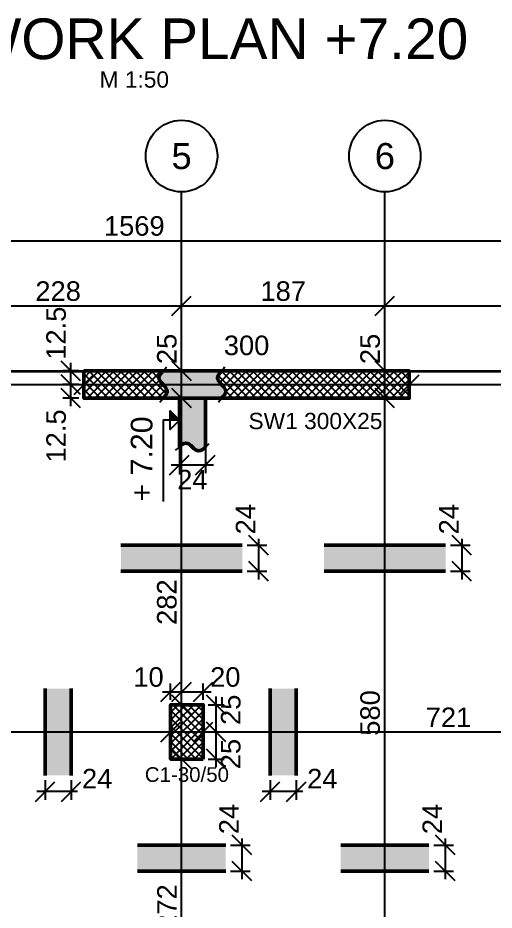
# Model space of a CAD drawing. Header units: millimetres. Extents: x -231 to 4719, y -2977 to 4533.
# Drawn here: x 677 to 1116, y 3711 to 4533 of the extents above; entities that cross this region are included whole.
import ezdxf
from ezdxf.enums import TextEntityAlignment as Align

# ---------------------------------------------------------------- set-up
doc = ezdxf.new("R2010")
doc.units = ezdxf.units.MM
for name, color, linetype, lineweight in [('COLUMN', 4, 'Continuous', 50), ('SLAB', 3, 'Continuous', 35), ('WALL', 1, 'Continuous', 50)]:
    doc.layers.add(name, color=color, linetype=linetype, lineweight=lineweight)
for name, color, linetype in [('FW_AXIS', 7, 'Continuous'), ('FW_COLUMN_HATCH', 8, 'Continuous'), ('FW_DIM', 7, 'Continuous'), ('FW_SLAB_SECTION', 8, 'Continuous'), ('FW_TEXT', 7, 'Continuous'), ('FW_WALL_HATCH', 8, 'Continuous'), ('FW_WALL_SECTION', 8, 'Continuous')]:
    doc.layers.add(name, color=color, linetype=linetype)
doc.styles.add('REBAR_TXT', font='arial.ttf')
doc.styles.get("Standard").update_dxf_attribs({"font": 'arial.ttf'})
doc.dimstyles.new('FW_DIM', dxfattribs={"dimtxt": 18, "dimasz": 9, "dimexe": 7.5, "dimexo": 4.5, "dimgap": 4.5, "dimtad": 1, "dimdec": 0, "dimtxsty": 'Standard', "dimtsz": 9, "dimcen": 2.5, "dimdle": 7.5, "dimclrd": 256, "dimclre": 256, "dimclrt": 7, "dimazin": 3, "dimtfac": 1, "dimtmove": 2, "dimatfit": 3})

# ---------------------------------------------------------------- blocks, each defined once
blk = doc.blocks.new('_OBLIQUE')
at = {"color": 0, "linetype": 'BYBLOCK'}
blk.add_line((-0.5, -0.5), (0.5, 0.5), dxfattribs=at)
blk = doc.blocks.new('*D8')
for p, q in [((826.04, 4177.77), (826.04, 4113.27)), ((850.04, 4177.77), (850.04, 4113.27)), ((818.54, 4120.77), (857.54, 4120.77))]:
    blk.add_line(p, q)
at = {"layer": 'Defpoints'}
for p in [(826.04, 4182.27), (850.04, 4182.27), (826.04, 4120.77)]:
    blk.add_point(p, dxfattribs=at)
at = {"layer": 'FW_DIM', "xscale": 18, "yscale": 18}
for p in [(826.04, 4120.77), (850.04, 4120.77)]:
    blk.add_blockref('_OBLIQUE', p, dxfattribs=at)
at = {"layer": 'FW_DIM', "color": 7, "insert": (838.04, 4107.27), "char_height": 18, "attachment_point": 5}
blk.add_mtext('24', dxfattribs=at)
blk = doc.blocks.new('*D18')
for p, q in [((702.32, 3830.33), (702.32, 3812.33)), ((726.32, 3830.33), (726.32, 3812.33)), ((732.32, 3819.83), (694.82, 3819.83))]:
    blk.add_line(p, q)
at = {"layer": 'Defpoints'}
for p in [(702.32, 3834.83), (726.32, 3834.83), (702.32, 3819.83)]:
    blk.add_point(p, dxfattribs=at)
at = {"layer": 'FW_DIM', "xscale": 18, "yscale": 18}
for p in [(702.32, 3819.83), (726.32, 3819.83)]:
    blk.add_blockref('_OBLIQUE', p, dxfattribs=at)
at = {"layer": 'FW_DIM', "color": 7, "insert": (750.32, 3831.83), "char_height": 18, "attachment_point": 5}
blk.add_mtext('24', dxfattribs=at)
blk = doc.blocks.new('*D19')
for p, q in [((909.81, 3830.33), (909.81, 3812.33)), ((933.81, 3830.33), (933.81, 3812.33)), ((939.81, 3819.83), (902.31, 3819.83))]:
    blk.add_line(p, q)
at = {"layer": 'Defpoints'}
for p in [(909.81, 3834.83), (933.81, 3834.83), (909.81, 3819.83)]:
    blk.add_point(p, dxfattribs=at)
at = {"layer": 'FW_DIM', "xscale": 18, "yscale": 18}
for p in [(909.81, 3819.83), (933.81, 3819.83)]:
    blk.add_blockref('_OBLIQUE', p, dxfattribs=at)
at = {"layer": 'FW_DIM', "color": 7, "insert": (957.81, 3831.83), "char_height": 18, "attachment_point": 5}
blk.add_mtext('24', dxfattribs=at)
blk = doc.blocks.new('*D30')
for p, q in [((883.78, 3776.62), (883.78, 3739.12)), ((873.28, 3770.62), (891.28, 3770.62)), ((873.28, 3746.62), (891.28, 3746.62))]:
    blk.add_line(p, q)
at = {"layer": 'Defpoints'}
for p in [(868.78, 3770.62), (868.78, 3746.62), (883.78, 3746.62)]:
    blk.add_point(p, dxfattribs=at)
at = {"layer": 'FW_DIM', "xscale": 18, "yscale": 18, "rotation": 90}
for p in [(883.78, 3770.62), (883.78, 3746.62)]:
    blk.add_blockref('_OBLIQUE', p, dxfattribs=at)
at = {"layer": 'FW_DIM', "color": 7, "insert": (871.78, 3794.62), "char_height": 18, "attachment_point": 5, "rotation": 90}
blk.add_mtext('24', dxfattribs=at)
blk = doc.blocks.new('*D31')
for p, q in [((899.1, 4052.81), (899.1, 4015.31)), ((888.6, 4046.81), (906.6, 4046.81)), ((888.6, 4022.81), (906.6, 4022.81))]:
    blk.add_line(p, q)
at = {"layer": 'Defpoints'}
for p in [(884.1, 4046.81), (884.1, 4022.81), (899.1, 4022.81)]:
    blk.add_point(p, dxfattribs=at)
at = {"layer": 'FW_DIM', "xscale": 18, "yscale": 18, "rotation": 90}
for p in [(899.1, 4046.81), (899.1, 4022.81)]:
    blk.add_blockref('_OBLIQUE', p, dxfattribs=at)
at = {"layer": 'FW_DIM', "color": 7, "insert": (887.1, 4070.81), "char_height": 18, "attachment_point": 5, "rotation": 90}
blk.add_mtext('24', dxfattribs=at)
blk = doc.blocks.new('*D33')
for p, q in [((1071.17, 3776.62), (1071.17, 3739.12)), ((1060.67, 3770.62), (1078.67, 3770.62)), ((1060.67, 3746.62), (1078.67, 3746.62))]:
    blk.add_line(p, q)
at = {"layer": 'Defpoints'}
for p in [(1056.17, 3770.62), (1056.17, 3746.62), (1071.17, 3746.62)]:
    blk.add_point(p, dxfattribs=at)
at = {"layer": 'FW_DIM', "xscale": 18, "yscale": 18, "rotation": 90}
for p in [(1071.17, 3770.62), (1071.17, 3746.62)]:
    blk.add_blockref('_OBLIQUE', p, dxfattribs=at)
at = {"layer": 'FW_DIM', "color": 7, "insert": (1059.17, 3794.62), "char_height": 18, "attachment_point": 5, "rotation": 90}
blk.add_mtext('24', dxfattribs=at)
blk = doc.blocks.new('*D34')
for p, q in [((1086.5, 4052.81), (1086.5, 4015.31)), ((1076, 4046.81), (1094, 4046.81)), ((1076, 4022.81), (1094, 4022.81))]:
    blk.add_line(p, q)
at = {"layer": 'Defpoints'}
for p in [(1071.5, 4046.81), (1071.5, 4022.81), (1086.5, 4022.81)]:
    blk.add_point(p, dxfattribs=at)
at = {"layer": 'FW_DIM', "xscale": 18, "yscale": 18, "rotation": 90}
for p in [(1086.5, 4046.81), (1086.5, 4022.81)]:
    blk.add_blockref('_OBLIQUE', p, dxfattribs=at)
at = {"layer": 'FW_DIM', "color": 7, "insert": (1074.5, 4070.81), "char_height": 18, "attachment_point": 5, "rotation": 90}
blk.add_mtext('24', dxfattribs=at)
blk = doc.blocks.new('*D49')
for p, q in [((726.04, 4174.77), (726.04, 4202.3)), ((733.54, 4194.8), (718.54, 4194.8)), ((733.54, 4182.27), (718.54, 4182.27))]:
    blk.add_line(p, q)
at = {"layer": 'Defpoints'}
for p in [(738.04, 4194.8), (726.04, 4182.27), (738.04, 4182.27)]:
    blk.add_point(p, dxfattribs=at)
at = {"layer": 'FW_DIM', "xscale": 18, "yscale": 18, "rotation": 90}
for p in [(726.04, 4194.8), (726.04, 4182.27)]:
    blk.add_blockref('_OBLIQUE', p, dxfattribs=at)
at = {"layer": 'FW_DIM', "color": 7, "insert": (712.54, 4147.47), "char_height": 18, "attachment_point": 5, "rotation": 90}
blk.add_mtext('12.5', dxfattribs=at)
blk = doc.blocks.new('*D50')
for p, q in [((726.04, 4187.3), (726.04, 4214.83)), ((733.54, 4207.33), (718.54, 4207.33)), ((733.54, 4194.8), (718.54, 4194.8))]:
    blk.add_line(p, q)
at = {"layer": 'Defpoints'}
for p in [(738.04, 4207.33), (726.04, 4194.8), (738.04, 4194.8)]:
    blk.add_point(p, dxfattribs=at)
at = {"layer": 'FW_DIM', "xscale": 18, "yscale": 18, "rotation": 90}
for p in [(726.04, 4207.33), (726.04, 4194.8)]:
    blk.add_blockref('_OBLIQUE', p, dxfattribs=at)
at = {"layer": 'FW_DIM', "color": 7, "insert": (712.54, 4242.13), "char_height": 18, "attachment_point": 5, "rotation": 90}
blk.add_mtext('12.5', dxfattribs=at)
blk = doc.blocks.new('*D61')
for p, q in [((818.02, 3904.33), (818.02, 3919.33)), ((828.11, 3904.33), (828.11, 3919.33)), ((810.52, 3911.83), (835.61, 3911.83))]:
    blk.add_line(p, q)
at = {"layer": 'Defpoints'}
for p in [(818.02, 3911.83), (818.02, 3899.83), (828.11, 3899.83)]:
    blk.add_point(p, dxfattribs=at)
at = {"layer": 'FW_DIM', "xscale": 18, "yscale": 18}
for p in [(818.02, 3911.83), (828.11, 3911.83)]:
    blk.add_blockref('_OBLIQUE', p, dxfattribs=at)
at = {"layer": 'FW_DIM', "color": 7, "insert": (797.62, 3925.33), "char_height": 18, "attachment_point": 5}
blk.add_mtext('10', dxfattribs=at)
blk = doc.blocks.new('*D62')
for p, q in [((828.11, 3904.33), (828.11, 3919.33)), ((848.02, 3904.33), (848.02, 3919.33)), ((820.61, 3911.83), (855.52, 3911.83))]:
    blk.add_line(p, q)
at = {"layer": 'Defpoints'}
for p in [(828.11, 3911.83), (828.11, 3899.83), (848.02, 3899.83)]:
    blk.add_point(p, dxfattribs=at)
at = {"layer": 'FW_DIM', "xscale": 18, "yscale": 18}
for p in [(828.11, 3911.83), (848.02, 3911.83)]:
    blk.add_blockref('_OBLIQUE', p, dxfattribs=at)
at = {"layer": 'FW_DIM', "color": 7, "insert": (868.42, 3925.33), "char_height": 18, "attachment_point": 5}
blk.add_mtext('20', dxfattribs=at)
blk = doc.blocks.new('*D63')
for p, q in [((860.02, 3842.33), (860.02, 3882.33)), ((852.52, 3874.83), (867.52, 3874.83)), ((852.52, 3849.83), (867.52, 3849.83))]:
    blk.add_line(p, q)
at = {"layer": 'Defpoints'}
for p in [(848.02, 3874.83), (848.02, 3849.83), (860.02, 3849.83)]:
    blk.add_point(p, dxfattribs=at)
at = {"layer": 'FW_DIM', "xscale": 18, "yscale": 18, "rotation": 90}
for p in [(860.02, 3874.83), (860.02, 3849.83)]:
    blk.add_blockref('_OBLIQUE', p, dxfattribs=at)
at = {"layer": 'FW_DIM', "color": 7, "insert": (873.52, 3895.23), "char_height": 18, "attachment_point": 5, "rotation": 90}
blk.add_mtext('25', dxfattribs=at)
blk = doc.blocks.new('*D64')
for p, q in [((860.02, 3867.33), (860.02, 3907.33)), ((852.52, 3899.83), (867.52, 3899.83)), ((852.52, 3874.83), (867.52, 3874.83))]:
    blk.add_line(p, q)
at = {"layer": 'Defpoints'}
for p in [(848.02, 3899.83), (848.02, 3874.83), (860.02, 3874.83)]:
    blk.add_point(p, dxfattribs=at)
at = {"layer": 'FW_DIM', "xscale": 18, "yscale": 18, "rotation": 90}
for p in [(860.02, 3899.83), (860.02, 3874.83)]:
    blk.add_blockref('_OBLIQUE', p, dxfattribs=at)
at = {"layer": 'FW_DIM', "color": 7, "insert": (873.52, 3854.43), "char_height": 18, "attachment_point": 5, "rotation": 90}
blk.add_mtext('25', dxfattribs=at)
blk = doc.blocks.new('*D100')
for p, q in [((265.01, 3879.33), (265.01, 3882.33)), ((818.02, 3879.33), (818.02, 3882.33)), ((257.51, 3874.83), (825.52, 3874.83))]:
    blk.add_line(p, q)
at = {"layer": 'Defpoints'}
for p in [(265.01, 3874.83), (265.01, 3874.83), (818.02, 3874.83)]:
    blk.add_point(p, dxfattribs=at)
at = {"layer": 'FW_DIM', "xscale": 18, "yscale": 18}
for p in [(265.01, 3874.83), (818.02, 3874.83)]:
    blk.add_blockref('_OBLIQUE', p, dxfattribs=at)
at = {"layer": 'FW_DIM', "color": 7, "insert": (541.51, 3888.33), "char_height": 18, "attachment_point": 5}
blk.add_mtext('553', dxfattribs=at)
blk = doc.blocks.new('*D101')
for p, q in [((818.02, 3879.33), (818.02, 3882.33)), ((848.02, 3879.33), (848.02, 3882.33)), ((810.52, 3874.83), (855.52, 3874.83))]:
    blk.add_line(p, q)
at = {"layer": 'Defpoints'}
for p in [(818.02, 3874.83), (818.02, 3874.83), (848.02, 3874.83)]:
    blk.add_point(p, dxfattribs=at)
at = {"layer": 'FW_DIM', "xscale": 18, "yscale": 18}
for p in [(818.02, 3874.83), (848.02, 3874.83)]:
    blk.add_blockref('_OBLIQUE', p, dxfattribs=at)
blk = doc.blocks.new('*D102')
for p, q in [((848.02, 3879.33), (848.02, 3882.33)), ((1568.99, 3879.33), (1568.99, 3882.33)), ((840.52, 3874.83), (1576.49, 3874.83))]:
    blk.add_line(p, q)
at = {"layer": 'Defpoints'}
for p in [(848.02, 3874.83), (848.02, 3874.83), (1568.99, 3874.83)]:
    blk.add_point(p, dxfattribs=at)
at = {"layer": 'FW_DIM', "xscale": 18, "yscale": 18}
for p in [(848.02, 3874.83), (1568.99, 3874.83)]:
    blk.add_blockref('_OBLIQUE', p, dxfattribs=at)
at = {"layer": 'FW_DIM', "color": 7, "insert": (1074.15, 3888.33), "char_height": 18, "attachment_point": 5}
blk.add_mtext('721', dxfattribs=at)
blk = doc.blocks.new('*D104')
for p, q in [((492.02, 4199.3), (492.02, 4202.3)), ((738.04, 4199.3), (738.04, 4202.3)), ((484.52, 4194.8), (745.54, 4194.8))]:
    blk.add_line(p, q)
at = {"layer": 'Defpoints'}
for p in [(492.02, 4194.8), (492.02, 4194.8), (738.04, 4194.8)]:
    blk.add_point(p, dxfattribs=at)
at = {"layer": 'FW_DIM', "xscale": 18, "yscale": 18}
for p in [(492.02, 4194.8), (738.04, 4194.8)]:
    blk.add_blockref('_OBLIQUE', p, dxfattribs=at)
at = {"layer": 'FW_DIM', "color": 7, "insert": (615.03, 4208.3), "char_height": 18, "attachment_point": 5}
blk.add_mtext('246', dxfattribs=at)
blk = doc.blocks.new('*D105')
for p, q in [((738.04, 4199.3), (738.04, 4202.3)), ((1038.04, 4199.3), (1038.04, 4202.3)), ((730.54, 4194.8), (1045.54, 4194.8))]:
    blk.add_line(p, q)
at = {"layer": 'Defpoints'}
for p in [(738.04, 4194.8), (738.04, 4194.8), (1038.04, 4194.8)]:
    blk.add_point(p, dxfattribs=at)
at = {"layer": 'FW_DIM', "xscale": 18, "yscale": 18}
for p in [(738.04, 4194.8), (1038.04, 4194.8)]:
    blk.add_blockref('_OBLIQUE', p, dxfattribs=at)
at = {"layer": 'FW_DIM', "color": 7, "insert": (888.04, 4230.8), "char_height": 18, "attachment_point": 5}
blk.add_mtext('300', dxfattribs=at)
blk = doc.blocks.new('*D106')
for p, q in [((1038.04, 4199.3), (1038.04, 4202.3)), ((1341.97, 4199.3), (1341.97, 4202.3)), ((1030.54, 4194.8), (1349.47, 4194.8))]:
    blk.add_line(p, q)
at = {"layer": 'Defpoints'}
for p in [(1038.04, 4194.8), (1038.04, 4194.8), (1341.97, 4194.8)]:
    blk.add_point(p, dxfattribs=at)
at = {"layer": 'FW_DIM', "xscale": 18, "yscale": 18}
for p in [(1038.04, 4194.8), (1341.97, 4194.8)]:
    blk.add_blockref('_OBLIQUE', p, dxfattribs=at)
at = {"layer": 'FW_DIM', "color": 7, "insert": (1190, 4208.3), "char_height": 18, "attachment_point": 5}
blk.add_mtext('304', dxfattribs=at)
blk = doc.blocks.new('*D130')
for p, q in [((828.11, 3569.83), (828.11, 3857.33)), ((823.61, 3849.83), (820.61, 3849.83)), ((823.61, 3577.33), (820.61, 3577.33))]:
    blk.add_line(p, q)
at = {"layer": 'Defpoints'}
for p in [(828.11, 3849.83), (828.11, 3577.33), (828.11, 3577.33)]:
    blk.add_point(p, dxfattribs=at)
at = {"layer": 'FW_DIM', "xscale": 18, "yscale": 18, "rotation": 90}
for p in [(828.11, 3849.83), (828.11, 3577.33)]:
    blk.add_blockref('_OBLIQUE', p, dxfattribs=at)
at = {"layer": 'FW_DIM', "color": 7, "insert": (814.61, 3713.58), "char_height": 18, "attachment_point": 5, "rotation": 90}
blk.add_mtext('272', dxfattribs=at)
blk = doc.blocks.new('*D131')
for p, q in [((828.11, 3842.33), (828.11, 3907.33)), ((823.61, 3899.83), (820.61, 3899.83)), ((823.61, 3849.83), (820.61, 3849.83))]:
    blk.add_line(p, q)
at = {"layer": 'Defpoints'}
for p in [(828.11, 3899.83), (828.11, 3849.83), (828.11, 3849.83)]:
    blk.add_point(p, dxfattribs=at)
at = {"layer": 'FW_DIM', "xscale": 18, "yscale": 18, "rotation": 90}
for p in [(828.11, 3899.83), (828.11, 3849.83)]:
    blk.add_blockref('_OBLIQUE', p, dxfattribs=at)
blk = doc.blocks.new('*D132')
for p, q in [((828.11, 3892.33), (828.11, 4189.77)), ((823.61, 4182.27), (820.61, 4182.27)), ((823.61, 3899.83), (820.61, 3899.83))]:
    blk.add_line(p, q)
at = {"layer": 'Defpoints'}
for p in [(828.11, 4182.27), (828.11, 3899.83), (828.11, 3899.83)]:
    blk.add_point(p, dxfattribs=at)
at = {"layer": 'FW_DIM', "xscale": 18, "yscale": 18, "rotation": 90}
for p in [(828.11, 4182.27), (828.11, 3899.83)]:
    blk.add_blockref('_OBLIQUE', p, dxfattribs=at)
at = {"layer": 'FW_DIM', "color": 7, "insert": (814.61, 3994.4), "char_height": 18, "attachment_point": 5, "rotation": 90}
blk.add_mtext('282', dxfattribs=at)
blk = doc.blocks.new('*D133')
for p, q in [((828.11, 4174.77), (828.11, 4214.75)), ((823.61, 4207.25), (820.61, 4207.25)), ((823.61, 4182.27), (820.61, 4182.27))]:
    blk.add_line(p, q)
at = {"layer": 'Defpoints'}
for p in [(828.11, 4207.25), (828.11, 4182.27), (828.11, 4182.27)]:
    blk.add_point(p, dxfattribs=at)
at = {"layer": 'FW_DIM', "xscale": 18, "yscale": 18, "rotation": 90}
for p in [(828.11, 4207.25), (828.11, 4182.27)]:
    blk.add_blockref('_OBLIQUE', p, dxfattribs=at)
at = {"layer": 'FW_DIM', "color": 7, "insert": (814.61, 4227.65), "char_height": 18, "attachment_point": 5, "rotation": 90}
blk.add_mtext('25', dxfattribs=at)
blk = doc.blocks.new('*D137')
for p, q in [((1015.5, 3594.86), (1015.5, 4189.77)), ((1011, 4182.27), (1008, 4182.27)), ((1011, 3602.36), (1008, 3602.36))]:
    blk.add_line(p, q)
at = {"layer": 'Defpoints'}
for p in [(1015.5, 4182.27), (1015.5, 3602.36), (1015.5, 3602.36)]:
    blk.add_point(p, dxfattribs=at)
at = {"layer": 'FW_DIM', "xscale": 18, "yscale": 18, "rotation": 90}
for p in [(1015.5, 4182.27), (1015.5, 3602.36)]:
    blk.add_blockref('_OBLIQUE', p, dxfattribs=at)
at = {"layer": 'FW_DIM', "color": 7, "insert": (1002, 3892.32), "char_height": 18, "attachment_point": 5, "rotation": 90}
blk.add_mtext('580', dxfattribs=at)
blk = doc.blocks.new('*D138')
for p, q in [((1015.5, 4174.77), (1015.5, 4214.73)), ((1011, 4207.23), (1008, 4207.23)), ((1011, 4182.27), (1008, 4182.27))]:
    blk.add_line(p, q)
at = {"layer": 'Defpoints'}
for p in [(1015.5, 4207.23), (1015.5, 4182.27), (1015.5, 4182.27)]:
    blk.add_point(p, dxfattribs=at)
at = {"layer": 'FW_DIM', "xscale": 18, "yscale": 18, "rotation": 90}
for p in [(1015.5, 4207.23), (1015.5, 4182.27)]:
    blk.add_blockref('_OBLIQUE', p, dxfattribs=at)
at = {"layer": 'FW_DIM', "color": 7, "insert": (1002, 4227.63), "char_height": 18, "attachment_point": 5, "rotation": 90}
blk.add_mtext('25', dxfattribs=at)
blk = doc.blocks.new('*D150')
for p, q in [((600.5, 4211.81), (600.5, 4274.81)), ((828.1, 4211.81), (828.1, 4274.81)), ((593, 4267.31), (835.6, 4267.31))]:
    blk.add_line(p, q)
at = {"layer": 'Defpoints'}
for p in [(600.5, 4267.31), (600.5, 4207.31), (828.1, 4207.31)]:
    blk.add_point(p, dxfattribs=at)
at = {"layer": 'FW_DIM', "xscale": 18, "yscale": 18}
for p in [(600.5, 4267.31), (828.1, 4267.31)]:
    blk.add_blockref('_OBLIQUE', p, dxfattribs=at)
at = {"layer": 'FW_DIM', "color": 7, "insert": (714.3, 4280.81), "char_height": 18, "attachment_point": 5}
blk.add_mtext('228', dxfattribs=at)
blk = doc.blocks.new('*D151')
for p, q in [((828.1, 4211.81), (828.1, 4274.81)), ((1015.5, 4211.81), (1015.5, 4274.81)), ((820.6, 4267.31), (1023, 4267.31))]:
    blk.add_line(p, q)
at = {"layer": 'Defpoints'}
for p in [(828.1, 4267.31), (828.1, 4207.31), (1015.5, 4207.31)]:
    blk.add_point(p, dxfattribs=at)
at = {"layer": 'FW_DIM', "xscale": 18, "yscale": 18}
for p in [(828.1, 4267.31), (1015.5, 4267.31)]:
    blk.add_blockref('_OBLIQUE', p, dxfattribs=at)
at = {"layer": 'FW_DIM', "color": 7, "insert": (921.8, 4280.81), "char_height": 18, "attachment_point": 5}
blk.add_mtext('187', dxfattribs=at)
blk = doc.blocks.new('*D152')
for p, q in [((1015.5, 4211.81), (1015.5, 4274.81)), ((1354.5, 4211.81), (1354.5, 4274.81)), ((1008, 4267.31), (1362, 4267.31))]:
    blk.add_line(p, q)
at = {"layer": 'Defpoints'}
for p in [(1015.5, 4267.31), (1015.5, 4207.31), (1354.5, 4207.31)]:
    blk.add_point(p, dxfattribs=at)
at = {"layer": 'FW_DIM', "xscale": 18, "yscale": 18}
for p in [(1015.5, 4267.31), (1354.5, 4267.31)]:
    blk.add_blockref('_OBLIQUE', p, dxfattribs=at)
at = {"layer": 'FW_DIM', "color": 7, "insert": (1185, 4280.81), "char_height": 18, "attachment_point": 5}
blk.add_mtext('339', dxfattribs=at)
blk = doc.blocks.new('*D162')
for p, q in [((0, 4211.81), (0, 4334.81)), ((1569.04, 4211.81), (1569.04, 4334.81)), ((-7.5, 4327.31), (1576.54, 4327.31))]:
    blk.add_line(p, q)
at = {"layer": 'Defpoints'}
for p in [(0, 4327.31), (0, 4207.31), (1569.04, 4207.31)]:
    blk.add_point(p, dxfattribs=at)
at = {"layer": 'FW_DIM', "xscale": 18, "yscale": 18}
for p in [(0, 4327.31), (1569.04, 4327.31)]:
    blk.add_blockref('_OBLIQUE', p, dxfattribs=at)
at = {"layer": 'FW_DIM', "color": 7, "insert": (784.52, 4340.81), "char_height": 18, "attachment_point": 5}
blk.add_mtext('1569', dxfattribs=at)

msp = doc.modelspace()

# ---------------------------------------------------------------- hatches: boundary and pattern name
at = {"layer": 'FW_COLUMN_HATCH'}
h = msp.add_hatch(dxfattribs=at)
h.set_pattern_fill('ANSI37', scale=1.6)
h.paths.add_polyline_path([(848.02, 3849.83), (818.02, 3849.83), (818.02, 3899.83), (848.02, 3899.83), (848.02, 3849.83)])
at = {"layer": 'FW_SLAB_SECTION'}
h = msp.add_hatch(color=8, dxfattribs=at)
h.dxf.hatch_style = 1
h.paths.add_polyline_path([(884.1, 4022.81), (884.1, 4046.81), (772.12, 4046.81), (772.12, 4022.81), (884.1, 4022.81)])
h = msp.add_hatch(color=8, dxfattribs=at)
h.dxf.hatch_style = 1
h.paths.add_polyline_path([(1071.5, 4022.81), (1071.5, 4046.81), (959.51, 4046.81), (959.51, 4022.81), (1071.5, 4022.81)])
h = msp.add_hatch(color=8, dxfattribs=at)
h.dxf.hatch_style = 1
h.paths.add_polyline_path([(726.32, 3834.83), (726.32, 3914.83), (702.32, 3914.83), (702.32, 3834.83), (726.32, 3834.83)])
h = msp.add_hatch(color=8, dxfattribs=at)
h.dxf.hatch_style = 1
h.paths.add_polyline_path([(933.81, 3834.83), (933.81, 3914.83), (909.81, 3914.83), (909.81, 3834.83), (933.81, 3834.83)])
h = msp.add_hatch(color=8, dxfattribs=at)
h.dxf.hatch_style = 1
h.paths.add_polyline_path([(868.78, 3746.62), (868.78, 3770.62), (787.44, 3770.62), (787.44, 3746.62), (868.78, 3746.62)])
h = msp.add_hatch(color=8, dxfattribs=at)
h.dxf.hatch_style = 1
h.paths.add_polyline_path([(1056.17, 3746.62), (1056.17, 3770.62), (974.83, 3770.62), (974.83, 3746.62), (1056.17, 3746.62)])
at = {"layer": 'FW_WALL_HATCH'}
h = msp.add_hatch(dxfattribs=at)
h.set_pattern_fill('ANSI37', scale=1.6)
h.paths.add_polyline_path([(738.04, 4207.33), (811.04, 4207.33), (809.6, 4205.76), (808.38, 4204.19), (807.57, 4202.63), (807.28, 4201.06), (807.57, 4199.5), (808.38, 4197.93), (809.6, 4196.36), (811.04, 4194.8), (812.48, 4193.23), (813.7, 4191.67), (814.51, 4190.1), (814.8, 4188.53), (814.51, 4186.97), (813.7, 4185.4), (812.48, 4183.84), (811.04, 4182.27), (826.04, 4182.27), (826.04, 4182.27), (738.04, 4182.27), (738.04, 4207.33)])
h = msp.add_hatch(dxfattribs=at)
h.set_pattern_fill('ANSI37', scale=1.6)
h.paths.add_polyline_path([(1038.04, 4207.33), (1038.04, 4182.27), (850.04, 4182.27), (850.04, 4182.27), (865.04, 4182.27), (866.48, 4183.84), (867.7, 4185.4), (868.51, 4186.97), (868.8, 4188.53), (868.51, 4190.1), (867.7, 4191.67), (866.48, 4193.23), (865.04, 4194.8), (863.6, 4196.36), (862.38, 4197.93), (861.57, 4199.5), (861.28, 4201.06), (861.57, 4202.63), (862.38, 4204.19), (863.6, 4205.76), (865.04, 4207.33), (1038.04, 4207.33)])
at = {"layer": 'FW_WALL_SECTION'}
h = msp.add_hatch(color=8, dxfattribs=at)
h.dxf.hatch_style = 1
h.paths.add_polyline_path([(850.04, 4137.27), (848.54, 4135.89), (847.04, 4134.72), (845.54, 4133.94), (844.04, 4133.67), (842.54, 4133.94), (841.04, 4134.72), (839.54, 4135.89), (838.04, 4137.27), (836.54, 4138.65), (835.04, 4139.82), (833.54, 4140.6), (832.04, 4140.87), (830.54, 4140.6), (829.04, 4139.82), (827.54, 4138.65), (826.04, 4137.27), (826.04, 4182.27), (811.04, 4182.27), (812.48, 4183.84), (813.7, 4185.4), (814.51, 4186.97), (814.8, 4188.53), (814.51, 4190.1), (813.7, 4191.67), (812.48, 4193.23), (811.04, 4194.8), (809.6, 4196.36), (808.38, 4197.93), (807.57, 4199.5), (807.28, 4201.06), (807.57, 4202.63), (808.38, 4204.19), (809.6, 4205.76), (811.04, 4207.33), (865.04, 4207.33), (863.6, 4205.76), (862.38, 4204.19), (861.57, 4202.63), (861.28, 4201.06), (861.57, 4199.5), (862.38, 4197.93), (863.6, 4196.36), (865.04, 4194.8), (866.48, 4193.23), (867.7, 4191.67), (868.51, 4190.1), (868.8, 4188.53), (868.51, 4186.97), (867.7, 4185.4), (866.48, 4183.84), (865.04, 4182.27), (850.04, 4182.27), (850.04, 4137.27)])
h = msp.add_hatch(color=7, dxfattribs=at)
h.dxf.hatch_style = 1
h.paths.add_polyline_path([(826.04, 4162.02), (817.49, 4170.57), (817.49, 4162.02)])

# ---------------------------------------------------------------- linework, layer by layer
at = {"layer": 'COLUMN'}
msp.add_lwpolyline([(848.02, 3849.83), (818.02, 3849.83), (818.02, 3899.83), (848.02, 3899.83)], close=True, dxfattribs=at)
at = {"layer": 'FW_AXIS', "linetype": 'CONTINUOUS'}
for p, q in [((828.11, 4207.31), (828.11, 4372.31)), ((1015.5, 4207.31), (1015.5, 4372.31))]:
    msp.add_line(p, q, dxfattribs=at)
at = {"layer": 'FW_AXIS', "color": 8}
for p, q in [((828.11, 2617.31), (828.11, 4207.31)), ((1015.5, 2617.31), (1015.5, 4207.31)), ((0, 4194.8), (1569.04, 4194.8)), ((0, 3874.83), (1569.04, 3874.83))]:
    msp.add_line(p, q, dxfattribs=at)
at = {"layer": 'FW_AXIS'}
for centre in [(828.11, 4405.31), (1015.5, 4405.31)]:
    msp.add_circle(centre, 33, dxfattribs=at)
at = {"layer": 'FW_SLAB_SECTION', "color": 7, "lineweight": 50}
for p, q in [((772.12, 4046.81), (884.1, 4046.81)), ((959.51, 4046.81), (1071.5, 4046.81)), ((772.12, 4022.81), (884.1, 4022.81)), ((959.51, 4022.81), (1071.5, 4022.81)), ((702.32, 3834.83), (702.32, 3914.83)), ((726.32, 3834.83), (726.32, 3914.83)), ((909.81, 3834.83), (909.81, 3914.83)), ((933.81, 3834.83), (933.81, 3914.83)), ((787.44, 3770.62), (868.78, 3770.62)), ((974.83, 3770.62), (1056.17, 3770.62)), ((787.44, 3746.62), (868.78, 3746.62)), ((974.83, 3746.62), (1056.17, 3746.62))]:
    msp.add_line(p, q, dxfattribs=at)
at = {"layer": 'FW_WALL_SECTION', "lineweight": 25}
for points in [[(808, 4178.51), (809.46, 4180.55), (811.33, 4182.58), (813.13, 4184.62), (814.39, 4186.66), (814.79, 4188.69), (814.24, 4190.73), (812.87, 4192.76), (811.04, 4194.8), (809.2, 4196.83), (807.83, 4198.87), (807.28, 4200.91), (807.69, 4202.94), (808.95, 4204.98), (810.74, 4207.01), (812.61, 4209.05), (814.08, 4211.08)], [(862, 4178.51), (863.46, 4180.55), (865.33, 4182.58), (867.13, 4184.62), (868.39, 4186.66), (868.79, 4188.69), (868.24, 4190.73), (866.87, 4192.76), (865.04, 4194.8), (863.2, 4196.83), (861.83, 4198.87), (861.28, 4200.91), (861.69, 4202.94), (862.95, 4204.98), (864.74, 4207.01), (866.61, 4209.05), (868.08, 4211.08)], [(822.44, 4134.36), (824.39, 4135.76), (826.34, 4137.55), (828.29, 4139.27), (830.24, 4140.48), (832.19, 4140.87), (834.14, 4140.34), (836.09, 4139.03), (838.04, 4137.27), (839.99, 4135.51), (841.94, 4134.2), (843.89, 4133.67), (845.84, 4134.06), (847.79, 4135.27), (849.74, 4136.99), (851.69, 4138.78), (853.64, 4140.18)]]:
    msp.add_lwpolyline(points, dxfattribs=at)
at = {"layer": 'FW_WALL_SECTION', "lineweight": 50}
msp.add_lwpolyline([(850.04, 4137.27), (848.54, 4135.89), (847.04, 4134.72), (845.54, 4133.94), (844.04, 4133.67), (842.54, 4133.94), (841.04, 4134.72), (839.54, 4135.89), (838.04, 4137.27), (836.54, 4138.65), (835.04, 4139.82), (833.54, 4140.6), (832.04, 4140.87), (830.54, 4140.6), (829.04, 4139.82), (827.54, 4138.65), (826.04, 4137.27), (826.04, 4182.27), (811.04, 4182.27), (812.48, 4183.84), (813.7, 4185.4), (814.51, 4186.97), (814.8, 4188.53), (814.51, 4190.1), (813.7, 4191.67), (812.48, 4193.23), (811.04, 4194.8), (809.6, 4196.36), (808.38, 4197.93), (807.57, 4199.5), (807.28, 4201.06), (807.57, 4202.63), (808.38, 4204.19), (809.6, 4205.76), (811.04, 4207.33), (865.04, 4207.33), (863.6, 4205.76), (862.38, 4204.19), (861.57, 4202.63), (861.28, 4201.06), (861.57, 4199.5), (862.38, 4197.93), (863.6, 4196.36), (865.04, 4194.8), (866.48, 4193.23), (867.7, 4191.67), (868.51, 4190.1), (868.8, 4188.53), (868.51, 4186.97), (867.7, 4185.4), (866.48, 4183.84), (865.04, 4182.27), (850.04, 4182.27), (850.04, 4137.27)], close=True, dxfattribs=at)
at = {"layer": 'FW_WALL_SECTION'}
msp.add_lwpolyline([(826.04, 4162.02), (817.49, 4153.47), (817.49, 4170.57)], close=True, dxfattribs=at)
msp.add_lwpolyline([(826.04, 4162.02), (811.04, 4162.02), (811.04, 4087.02)], dxfattribs=at)
at = {"layer": 'SLAB'}
msp.add_lwpolyline([(466.99, 4207.31), (1367, 4207.17), (1366.99, 4109.31), (1568.99, 4109.31), (1568.99, 3605.32), (1367, 3605.32), (1367, 3219.35), (1569.04, 3219.35), (1569.04, 2715.31), (1367, 2715.31), (1367, 2617.31), (147, 2640.01), (147, 2737.96), (0, 2737.96), (0, 3504.31), (202.2, 3504.31), (202.2, 3542.99), (354.91, 3799.95), (265.01, 3799.95), (265.01, 4109.2), (466.99, 4109.2), (466.99, 4207.31)], dxfattribs=at)
at = {"layer": 'WALL'}
msp.add_lwpolyline([(738.04, 4207.33), (1038.04, 4207.33), (1038.04, 4182.27), (738.04, 4182.27)], close=True, dxfattribs=at)

# ---------------------------------------------------------------- texts
at = {"layer": 'FW_AXIS', "color": 7, "style": 'REBAR_TXT'}
for s, p in [('5', (828.11, 4405.31)), ('6', (1015.5, 4405.31))]:
    msp.add_text(s, height=24, dxfattribs=at).set_placement(p, align=Align.MIDDLE_CENTER)
at = {"layer": 'FW_TEXT', "color": 7, "style": 'REBAR_TXT'}
for s, height, p in [('FORMWORK PLAN +7.20', 37.5, (784.52, 4513.31)), ('M 1:50', 15, (784.52, 4475.81))]:
    msp.add_text(s, height=height, dxfattribs=at).set_placement(p, align=Align.MIDDLE_CENTER)
for s, height, p in [('SW1 300X25', 15, (951.54, 4168.77)), ('C1-30/50', 13.5, (833.02, 3842.33))]:
    msp.add_text(s, height=height, dxfattribs=at).set_placement(p, align=Align.TOP_CENTER)
at = {"layer": 'FW_WALL_SECTION', "color": 7, "style": 'REBAR_TXT'}
msp.add_text('+ 7.20', height=20, rotation=90, dxfattribs=at).set_placement((807.29, 4087.02), align=Align.BOTTOM_LEFT)

# ---------------------------------------------------------------- dimensions: what is measured, and where the dimension line sits
at = {"layer": 'FW_DIM'}
for base, p1, p2, picture, middle in [((0, 4327.31), (0, 4207.31), (1569.04, 4207.31), '*D162', (784.52, 4340.81)), ((600.5, 4267.31), (600.5, 4207.31), (828.1, 4207.31), '*D150', (714.3, 4280.81)), ((828.1, 4267.31), (828.1, 4207.31), (1015.5, 4207.31), '*D151', (921.8, 4280.81)), ((1015.5, 4267.31), (1015.5, 4207.31), (1354.5, 4207.31), '*D152', (1185, 4280.81))]:
    dim = msp.add_linear_dim(base=base, p1=p1, p2=p2, dimstyle='FW_DIM', dxfattribs=at)
    dim.commit()
    dim.dimension.update_dxf_attribs({"geometry": picture, "text_midpoint": middle})
for base, p1, p2, text, picture, middle in [((726.04, 4194.8), (738.04, 4194.8), (738.04, 4207.33), '12.5', '*D50', (712.54, 4242.13)), ((828.11, 4182.27), (828.11, 4182.27), (828.11, 4207.25), '25', '*D133', (814.61, 4227.65)), ((1015.5, 4182.27), (1015.5, 4182.27), (1015.5, 4207.23), '25', '*D138', (1002, 4227.63)), ((726.04, 4182.27), (738.04, 4182.27), (738.04, 4194.8), '12.5', '*D49', (712.54, 4147.47)), ((828.11, 3899.83), (828.11, 3899.83), (828.11, 4182.27), '282', '*D132', (814.61, 3994.4)), ((1015.5, 3602.36), (1015.5, 3602.36), (1015.5, 4182.27), '580', '*D137', (1002, 3892.32)), ((899.1, 4022.81), (884.1, 4022.81), (884.1, 4046.81), '24', '*D31', (887.1, 4070.81)), ((1086.5, 4022.81), (1071.5, 4022.81), (1071.5, 4046.81), '24', '*D34', (1074.5, 4070.81)), ((828.11, 3849.83), (828.11, 3849.83), (828.11, 3899.83), ' ', '*D131', (828.11, 3874.83)), ((860.02, 3849.83), (848.02, 3849.83), (848.02, 3874.83), '25', '*D63', (873.52, 3895.23)), ((860.02, 3874.83), (848.02, 3874.83), (848.02, 3899.83), '25', '*D64', (873.52, 3854.43)), ((828.11, 3577.33), (828.11, 3577.33), (828.11, 3849.83), '272', '*D130', (814.61, 3713.58)), ((883.78, 3746.62), (868.78, 3746.62), (868.78, 3770.62), '24', '*D30', (871.78, 3794.62)), ((1071.17, 3746.62), (1056.17, 3746.62), (1056.17, 3770.62), '24', '*D33', (1059.17, 3794.62))]:
    dim = msp.add_linear_dim(base=base, p1=p1, p2=p2, angle=90, text=text, dimstyle='FW_DIM', override={"dimtmove": 2}, dxfattribs=at)
    dim.commit()
    dim.dimension.update_dxf_attribs({"geometry": picture, "text_midpoint": middle, "dimtype": 160})
for base, p1, p2, text, picture, middle in [((738.04, 4194.8), (738.04, 4194.8), (1038.04, 4194.8), '300', '*D105', (888.04, 4230.8)), ((492.02, 4194.8), (492.02, 4194.8), (738.04, 4194.8), '246', '*D104', (615.03, 4208.3)), ((1038.04, 4194.8), (1038.04, 4194.8), (1341.97, 4194.8), '304', '*D106', (1190, 4208.3)), ((826.04, 4120.77), (826.04, 4182.27), (850.04, 4182.27), '24', '*D8', (838.04, 4107.27)), ((818.02, 3911.83), (818.02, 3899.83), (828.11, 3899.83), '10', '*D61', (797.62, 3925.33)), ((828.11, 3911.83), (828.11, 3899.83), (848.02, 3899.83), '20', '*D62', (868.42, 3925.33)), ((265.01, 3874.83), (265.01, 3874.83), (818.02, 3874.83), '553', '*D100', (541.51, 3888.33)), ((848.02, 3874.83), (848.02, 3874.83), (1568.99, 3874.83), '721', '*D102', (1074.15, 3888.33)), ((818.02, 3874.83), (818.02, 3874.83), (848.02, 3874.83), ' ', '*D101', (833.02, 3874.83)), ((702.32, 3819.83), (702.32, 3834.83), (726.32, 3834.83), '24', '*D18', (750.32, 3831.83)), ((909.81, 3819.83), (909.81, 3834.83), (933.81, 3834.83), '24', '*D19', (957.81, 3831.83))]:
    dim = msp.add_linear_dim(base=base, p1=p1, p2=p2, text=text, dimstyle='FW_DIM', override={"dimtmove": 2}, dxfattribs=at)
    dim.commit()
    dim.dimension.update_dxf_attribs({"geometry": picture, "text_midpoint": middle, "dimtype": 160})

doc.saveas('drawing.dxf')
